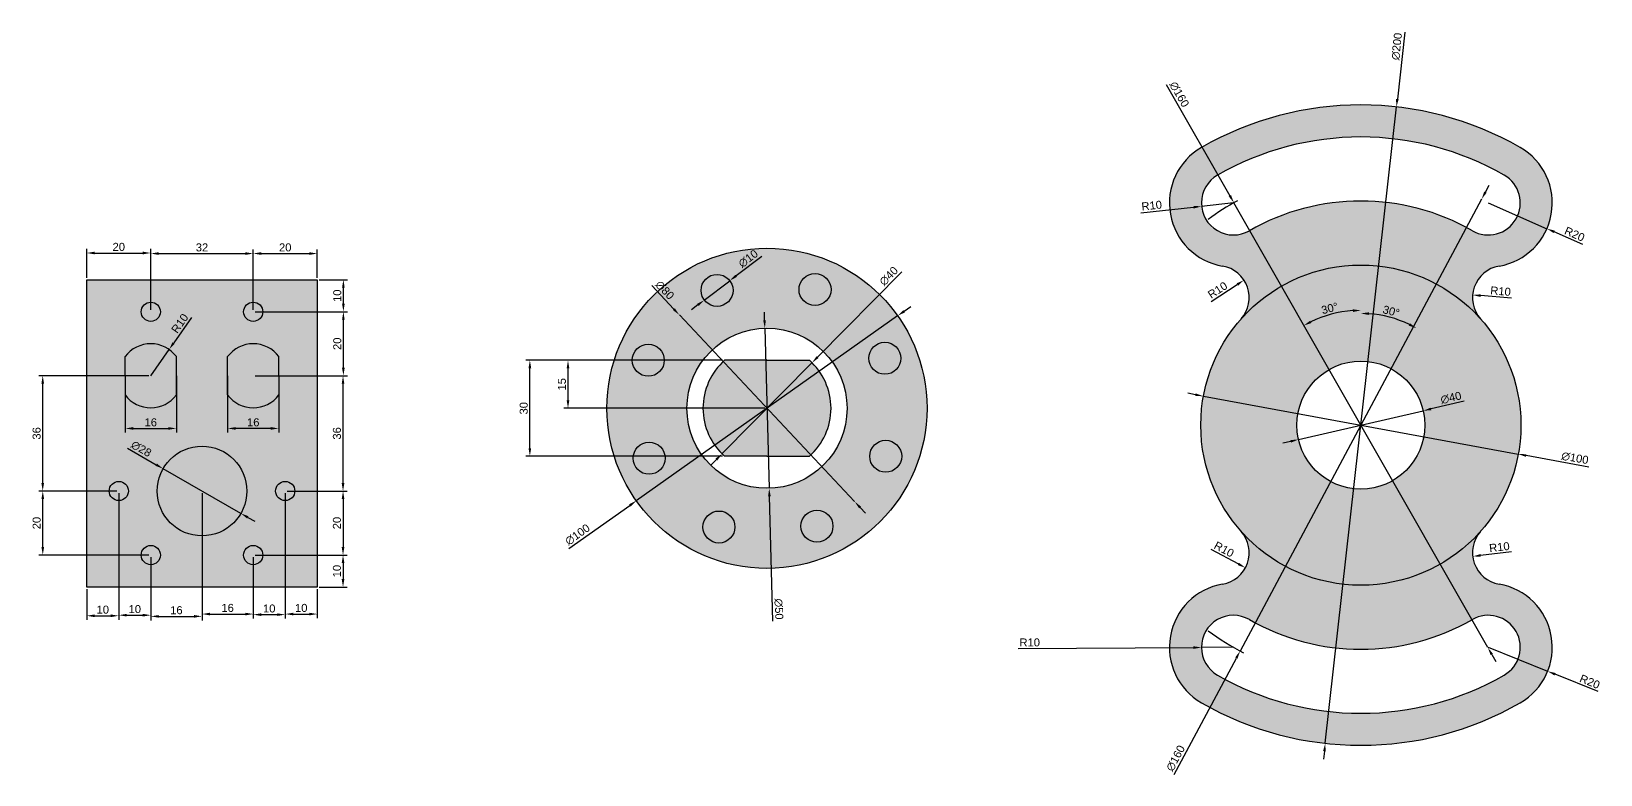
# Model space of a CAD drawing. Header units: millimetres. Extents: x 500 to 2478, y 452 to 707.
# Drawn here: x 500.4 to 990.6, y 451.8 to 684 of the extents above; entities that cross this region are included whole.
import ezdxf

# ---------------------------------------------------------------- set-up
doc = ezdxf.new("R2010")
doc.units = ezdxf.units.MM
doc.styles.get("Standard").update_dxf_attribs({"font": 'arial_0.ttf'})
doc.dimstyles.new('ISO-25', dxfattribs={"dimtxt": 2.5, "dimasz": 2.5, "dimexe": 1.25, "dimexo": 0.625, "dimtad": 1, "dimtxsty": 'Standard', "dimcen": 2.5, "dimadec": 0, "dimazin": 0, "dimtfac": 1, "dimtmove": 0, "dimatfit": 3, "dimfxl": 1, "dimarcsym": 0})

# ---------------------------------------------------------------- blocks, each defined once
blk = doc.blocks.new('*D27')
at = {"color": 0, "lineweight": -2, "transparency": 16777216}
for p, q in [((527.67, 539.77), (527.67, 500.18)), ((517.67, 509.77), (517.67, 500.18)), ((520.17, 501.43), (525.17, 501.43))]:
    blk.add_line(p, q, dxfattribs=at)
at = {"color": 0, "transparency": 16777216}
for points in [[(520.17, 501.85), (520.17, 501.01), (517.67, 501.43)], [(525.17, 501.85), (525.17, 501.01), (527.67, 501.43)]]:
    blk.add_solid(points, dxfattribs=at)
at = {"layer": 'Defpoints', "color": 0, "transparency": 16777216}
for p in [(527.67, 540.39), (517.67, 510.39), (527.67, 501.43)]:
    blk.add_point(p, dxfattribs=at)
at = {"color": 0, "transparency": 16777216, "insert": (522.67, 503.33), "char_height": 2.5, "attachment_point": 5}
blk.add_mtext('10', dxfattribs=at)
blk = doc.blocks.new('*D28')
at = {"color": 0, "lineweight": -2, "transparency": 16777216}
for p, q in [((537.67, 519.77), (537.67, 500.36)), ((527.67, 509.77), (527.67, 500.36)), ((530.17, 501.61), (535.17, 501.61))]:
    blk.add_line(p, q, dxfattribs=at)
at = {"color": 0, "transparency": 16777216}
for points in [[(530.17, 502.03), (530.17, 501.19), (527.67, 501.61)], [(535.17, 502.03), (535.17, 501.19), (537.67, 501.61)]]:
    blk.add_solid(points, dxfattribs=at)
at = {"layer": 'Defpoints', "color": 0, "transparency": 16777216}
for p in [(537.67, 520.39), (527.67, 510.39), (537.67, 501.61)]:
    blk.add_point(p, dxfattribs=at)
at = {"color": 0, "transparency": 16777216, "insert": (532.67, 503.51), "char_height": 2.5, "attachment_point": 5}
blk.add_mtext('10', dxfattribs=at)
blk = doc.blocks.new('*D29')
at = {"color": 0, "lineweight": -2, "transparency": 16777216}
for p, q in [((553.67, 539.77), (553.67, 500)), ((537.67, 519.77), (537.67, 500)), ((540.17, 501.25), (551.17, 501.25))]:
    blk.add_line(p, q, dxfattribs=at)
at = {"color": 0, "transparency": 16777216}
for points in [[(540.17, 501.67), (540.17, 500.83), (537.67, 501.25)], [(551.17, 501.67), (551.17, 500.83), (553.67, 501.25)]]:
    blk.add_solid(points, dxfattribs=at)
at = {"layer": 'Defpoints', "color": 0, "transparency": 16777216}
for p in [(553.67, 540.39), (537.67, 520.39), (553.67, 501.25)]:
    blk.add_point(p, dxfattribs=at)
at = {"color": 0, "transparency": 16777216, "insert": (545.67, 503.15), "char_height": 2.5, "attachment_point": 5}
blk.add_mtext('16', dxfattribs=at)
blk = doc.blocks.new('*D30')
at = {"color": 0, "lineweight": -2, "transparency": 16777216}
for p, q in [((553.67, 539.77), (553.67, 500.72)), ((569.67, 519.77), (569.67, 500.72)), ((556.17, 501.97), (567.17, 501.97))]:
    blk.add_line(p, q, dxfattribs=at)
at = {"color": 0, "transparency": 16777216}
for points in [[(556.17, 502.38), (556.17, 501.55), (553.67, 501.97)], [(567.17, 502.38), (567.17, 501.55), (569.67, 501.97)]]:
    blk.add_solid(points, dxfattribs=at)
at = {"layer": 'Defpoints', "color": 0, "transparency": 16777216}
for p in [(553.67, 540.39), (569.67, 520.39), (569.67, 501.97)]:
    blk.add_point(p, dxfattribs=at)
at = {"color": 0, "transparency": 16777216, "insert": (561.67, 503.87), "char_height": 2.5, "attachment_point": 5}
blk.add_mtext('16', dxfattribs=at)
blk = doc.blocks.new('*D31')
at = {"color": 0, "lineweight": -2, "transparency": 16777216}
for p, q in [((579.67, 539.77), (579.67, 500.54)), ((569.67, 519.77), (569.67, 500.54)), ((572.17, 501.79), (577.17, 501.79))]:
    blk.add_line(p, q, dxfattribs=at)
at = {"color": 0, "transparency": 16777216}
for points in [[(572.17, 502.2), (572.17, 501.37), (569.67, 501.79)], [(577.17, 502.2), (577.17, 501.37), (579.67, 501.79)]]:
    blk.add_solid(points, dxfattribs=at)
at = {"layer": 'Defpoints', "color": 0, "transparency": 16777216}
for p in [(579.67, 540.39), (569.67, 520.39), (579.67, 501.79)]:
    blk.add_point(p, dxfattribs=at)
at = {"color": 0, "transparency": 16777216, "insert": (574.67, 503.69), "char_height": 2.5, "attachment_point": 5}
blk.add_mtext('10', dxfattribs=at)
blk = doc.blocks.new('*D32')
at = {"color": 0, "lineweight": -2, "transparency": 16777216}
for p, q in [((579.67, 539.77), (579.67, 500.72)), ((589.67, 509.77), (589.67, 500.72)), ((582.17, 501.97), (587.17, 501.97))]:
    blk.add_line(p, q, dxfattribs=at)
at = {"color": 0, "transparency": 16777216}
for points in [[(582.17, 502.38), (582.17, 501.55), (579.67, 501.97)], [(587.17, 502.38), (587.17, 501.55), (589.67, 501.97)]]:
    blk.add_solid(points, dxfattribs=at)
at = {"layer": 'Defpoints', "color": 0, "transparency": 16777216}
for p in [(579.67, 540.39), (589.67, 510.39), (589.67, 501.97)]:
    blk.add_point(p, dxfattribs=at)
at = {"color": 0, "transparency": 16777216, "insert": (584.67, 503.87), "char_height": 2.5, "attachment_point": 5}
blk.add_mtext('10', dxfattribs=at)
blk = doc.blocks.new('*D22')
at = {"color": 0, "lineweight": -2, "transparency": 16777216}
for p, q in [((527.05, 540.39), (502.67, 540.39)), ((503.92, 522.89), (503.92, 537.89)), ((537.05, 520.39), (502.67, 520.39))]:
    blk.add_line(p, q, dxfattribs=at)
at = {"color": 0, "transparency": 16777216}
for points in [[(503.51, 537.89), (504.34, 537.89), (503.92, 540.39)], [(503.51, 522.89), (504.34, 522.89), (503.92, 520.39)]]:
    blk.add_solid(points, dxfattribs=at)
at = {"layer": 'Defpoints', "color": 0, "transparency": 16777216}
for p in [(503.92, 540.39), (527.67, 540.39), (537.67, 520.39)]:
    blk.add_point(p, dxfattribs=at)
at = {"color": 0, "transparency": 16777216, "insert": (502.02, 530.39), "char_height": 2.5, "attachment_point": 5, "rotation": 90}
blk.add_mtext('20', dxfattribs=at)
blk = doc.blocks.new('*D33')
at = {"color": 0, "lineweight": -2, "transparency": 16777216}
for p, q in [((537.05, 576.39), (502.66, 576.39)), ((503.91, 542.89), (503.91, 573.89)), ((527.05, 540.39), (502.66, 540.39))]:
    blk.add_line(p, q, dxfattribs=at)
at = {"color": 0, "transparency": 16777216}
for points in [[(503.49, 573.89), (504.33, 573.89), (503.91, 576.39)], [(503.49, 542.89), (504.33, 542.89), (503.91, 540.39)]]:
    blk.add_solid(points, dxfattribs=at)
at = {"layer": 'Defpoints', "color": 0, "transparency": 16777216}
for p in [(503.91, 576.39), (537.67, 576.39), (527.67, 540.39)]:
    blk.add_point(p, dxfattribs=at)
at = {"color": 0, "transparency": 16777216, "insert": (502.01, 558.39), "char_height": 2.5, "attachment_point": 5, "rotation": 90}
blk.add_mtext('36', dxfattribs=at)
blk = doc.blocks.new('*D34')
at = {"color": 0, "lineweight": -2, "transparency": 16777216}
for p, q in [((517.67, 607.02), (517.67, 615.99)), ((520.17, 614.74), (535.17, 614.74)), ((537.67, 597.02), (537.67, 615.99))]:
    blk.add_line(p, q, dxfattribs=at)
at = {"color": 0, "transparency": 16777216}
for points in [[(520.17, 615.16), (520.17, 614.32), (517.67, 614.74)], [(535.17, 615.16), (535.17, 614.32), (537.67, 614.74)]]:
    blk.add_solid(points, dxfattribs=at)
at = {"layer": 'Defpoints', "color": 0, "transparency": 16777216}
for p in [(537.67, 614.74), (517.67, 606.39), (537.67, 596.39)]:
    blk.add_point(p, dxfattribs=at)
at = {"color": 0, "transparency": 16777216, "insert": (527.67, 616.64), "char_height": 2.5, "attachment_point": 5}
blk.add_mtext('20', dxfattribs=at)
blk = doc.blocks.new('*D35')
at = {"color": 0, "lineweight": -2, "transparency": 16777216}
for p, q in [((537.67, 597.02), (537.67, 615.82)), ((540.17, 614.57), (567.17, 614.57)), ((569.67, 597.02), (569.67, 615.82))]:
    blk.add_line(p, q, dxfattribs=at)
at = {"color": 0, "transparency": 16777216}
for points in [[(540.17, 614.99), (540.17, 614.15), (537.67, 614.57)], [(567.17, 614.99), (567.17, 614.15), (569.67, 614.57)]]:
    blk.add_solid(points, dxfattribs=at)
at = {"layer": 'Defpoints', "color": 0, "transparency": 16777216}
for p in [(569.67, 614.57), (537.67, 596.39), (569.67, 596.39)]:
    blk.add_point(p, dxfattribs=at)
at = {"color": 0, "transparency": 16777216, "insert": (553.67, 616.47), "char_height": 2.5, "attachment_point": 5}
blk.add_mtext('32', dxfattribs=at)
blk = doc.blocks.new('*D36')
at = {"color": 0, "lineweight": -2, "transparency": 16777216}
for p, q in [((569.67, 597.02), (569.67, 615.82)), ((572.17, 614.57), (587.17, 614.57)), ((589.67, 607.02), (589.67, 615.82))]:
    blk.add_line(p, q, dxfattribs=at)
at = {"color": 0, "transparency": 16777216}
for points in [[(572.17, 614.99), (572.17, 614.15), (569.67, 614.57)], [(587.17, 614.99), (587.17, 614.15), (589.67, 614.57)]]:
    blk.add_solid(points, dxfattribs=at)
at = {"layer": 'Defpoints', "color": 0, "transparency": 16777216}
for p in [(589.67, 614.57), (589.67, 606.39), (569.67, 596.39)]:
    blk.add_point(p, dxfattribs=at)
at = {"color": 0, "transparency": 16777216, "insert": (579.67, 616.47), "char_height": 2.5, "attachment_point": 5}
blk.add_mtext('20', dxfattribs=at)
blk = doc.blocks.new('*D23')
at = {"color": 0, "lineweight": -2, "transparency": 16777216}
for p, q in [((590.3, 606.39), (599.09, 606.39)), ((597.84, 598.89), (597.84, 603.89)), ((570.3, 596.39), (599.09, 596.39))]:
    blk.add_line(p, q, dxfattribs=at)
at = {"color": 0, "transparency": 16777216}
for points in [[(597.42, 603.89), (598.25, 603.89), (597.84, 606.39)], [(597.42, 598.89), (598.25, 598.89), (597.84, 596.39)]]:
    blk.add_solid(points, dxfattribs=at)
at = {"layer": 'Defpoints', "color": 0, "transparency": 16777216}
for p in [(589.67, 606.39), (597.84, 606.39), (569.67, 596.39)]:
    blk.add_point(p, dxfattribs=at)
at = {"color": 0, "transparency": 16777216, "insert": (595.94, 601.39), "char_height": 2.5, "attachment_point": 5, "rotation": 90}
blk.add_mtext('10', dxfattribs=at)
blk = doc.blocks.new('*D37')
at = {"color": 0, "lineweight": -2, "transparency": 16777216}
for p, q in [((570.3, 596.39), (599.09, 596.39)), ((597.84, 578.89), (597.84, 593.89)), ((570.3, 576.39), (599.09, 576.39))]:
    blk.add_line(p, q, dxfattribs=at)
at = {"color": 0, "transparency": 16777216}
for points in [[(597.42, 593.89), (598.25, 593.89), (597.84, 596.39)], [(597.42, 578.89), (598.25, 578.89), (597.84, 576.39)]]:
    blk.add_solid(points, dxfattribs=at)
at = {"layer": 'Defpoints', "color": 0, "transparency": 16777216}
for p in [(569.67, 596.39), (597.84, 596.39), (569.67, 576.39)]:
    blk.add_point(p, dxfattribs=at)
at = {"color": 0, "transparency": 16777216, "insert": (595.94, 586.39), "char_height": 2.5, "attachment_point": 5, "rotation": 90}
blk.add_mtext('20', dxfattribs=at)
blk = doc.blocks.new('*D38')
at = {"color": 0, "lineweight": -2, "transparency": 16777216}
for p, q in [((561.67, 575.77), (561.67, 558.69)), ((577.67, 575.77), (577.67, 558.69)), ((575.17, 559.94), (564.17, 559.94))]:
    blk.add_line(p, q, dxfattribs=at)
at = {"color": 0, "transparency": 16777216}
for points in [[(564.17, 560.36), (564.17, 559.53), (561.67, 559.94)], [(575.17, 560.36), (575.17, 559.53), (577.67, 559.94)]]:
    blk.add_solid(points, dxfattribs=at)
at = {"layer": 'Defpoints', "color": 0, "transparency": 16777216}
for p in [(561.67, 576.39), (577.67, 576.39), (561.67, 559.94)]:
    blk.add_point(p, dxfattribs=at)
at = {"color": 0, "transparency": 16777216, "insert": (569.67, 561.84), "char_height": 2.5, "attachment_point": 5}
blk.add_mtext('16', dxfattribs=at)
blk = doc.blocks.new('*D39')
at = {"color": 0, "lineweight": -2, "transparency": 16777216}
for p, q in [((530.43, 553.74), (539.37, 548.61)), ((565.81, 533.42), (541.53, 547.37)), ((567.98, 532.17), (570.15, 530.93))]:
    blk.add_line(p, q, dxfattribs=at)
at = {"color": 0, "transparency": 16777216}
for points in [[(539.57, 548.97), (539.16, 548.25), (541.53, 547.37)], [(568.19, 532.53), (567.77, 531.81), (565.81, 533.42)]]:
    blk.add_solid(points, dxfattribs=at)
at = {"layer": 'Defpoints', "color": 0, "transparency": 16777216}
for p in [(541.53, 547.37), (565.81, 533.42)]:
    blk.add_point(p, dxfattribs=at)
at = {"color": 0, "transparency": 16777216, "insert": (534.69, 553.57), "char_height": 2.5, "attachment_point": 5, "rotation": 330.1203}
blk.add_mtext('∅28', dxfattribs=at)
blk = doc.blocks.new('*D40')
at = {"color": 0, "lineweight": -2, "transparency": 16777216}
for p, q in [((529.67, 575.77), (529.67, 558.69)), ((545.67, 575.77), (545.67, 558.69)), ((532.17, 559.94), (543.17, 559.94))]:
    blk.add_line(p, q, dxfattribs=at)
at = {"color": 0, "transparency": 16777216}
for points in [[(532.17, 560.36), (532.17, 559.53), (529.67, 559.94)], [(543.17, 560.36), (543.17, 559.53), (545.67, 559.94)]]:
    blk.add_solid(points, dxfattribs=at)
at = {"layer": 'Defpoints', "color": 0, "transparency": 16777216}
for p in [(529.67, 576.39), (545.67, 576.39), (545.67, 559.94)]:
    blk.add_point(p, dxfattribs=at)
at = {"color": 0, "transparency": 16777216, "insert": (537.67, 561.84), "char_height": 2.5, "attachment_point": 5}
blk.add_mtext('16', dxfattribs=at)
blk = doc.blocks.new('*D41')
at = {"color": 0, "lineweight": -2, "transparency": 16777216}
for p, q in [((550.37, 594.62), (544.82, 586.65)), ((537.67, 576.39), (543.39, 584.6))]:
    blk.add_line(p, q, dxfattribs=at)
at = {"color": 0, "transparency": 16777216}
blk.add_solid([(544.48, 586.89), (545.16, 586.41), (543.39, 584.6)], dxfattribs=at)
at = {"layer": 'Defpoints', "color": 0, "transparency": 16777216}
for p in [(543.39, 584.6), (537.67, 576.39)]:
    blk.add_point(p, dxfattribs=at)
at = {"color": 0, "transparency": 16777216, "insert": (546.75, 592.75), "char_height": 2.5, "attachment_point": 5, "rotation": 55.1307}
blk.add_mtext('R10', dxfattribs=at)
blk = doc.blocks.new('*D24')
at = {"color": 0, "lineweight": -2, "transparency": 16777216}
for p, q in [((570.3, 576.39), (598.98, 576.39)), ((597.73, 542.89), (597.73, 573.89)), ((580.3, 540.39), (598.98, 540.39))]:
    blk.add_line(p, q, dxfattribs=at)
at = {"color": 0, "transparency": 16777216}
for points in [[(597.31, 573.89), (598.15, 573.89), (597.73, 576.39)], [(597.31, 542.89), (598.15, 542.89), (597.73, 540.39)]]:
    blk.add_solid(points, dxfattribs=at)
at = {"layer": 'Defpoints', "color": 0, "transparency": 16777216}
for p in [(569.67, 576.39), (597.73, 576.39), (579.67, 540.39)]:
    blk.add_point(p, dxfattribs=at)
at = {"color": 0, "transparency": 16777216, "insert": (595.83, 558.39), "char_height": 2.5, "attachment_point": 5, "rotation": 90}
blk.add_mtext('36', dxfattribs=at)
blk = doc.blocks.new('*D25')
at = {"color": 0, "lineweight": -2, "transparency": 16777216}
for p, q in [((580.3, 540.39), (598.98, 540.39)), ((597.73, 537.89), (597.73, 522.89)), ((570.3, 520.39), (598.98, 520.39))]:
    blk.add_line(p, q, dxfattribs=at)
at = {"color": 0, "transparency": 16777216}
for points in [[(597.31, 537.89), (598.15, 537.89), (597.73, 540.39)], [(597.31, 522.89), (598.15, 522.89), (597.73, 520.39)]]:
    blk.add_solid(points, dxfattribs=at)
at = {"layer": 'Defpoints', "color": 0, "transparency": 16777216}
for p in [(579.67, 540.39), (569.67, 520.39), (597.73, 520.39)]:
    blk.add_point(p, dxfattribs=at)
at = {"color": 0, "transparency": 16777216, "insert": (595.83, 530.39), "char_height": 2.5, "attachment_point": 5, "rotation": 90}
blk.add_mtext('20', dxfattribs=at)
blk = doc.blocks.new('*D26')
at = {"color": 0, "lineweight": -2, "transparency": 16777216}
for p, q in [((570.3, 520.39), (598.98, 520.39)), ((597.73, 517.89), (597.73, 512.89)), ((590.3, 510.39), (598.98, 510.39))]:
    blk.add_line(p, q, dxfattribs=at)
at = {"color": 0, "transparency": 16777216}
for points in [[(597.31, 517.89), (598.15, 517.89), (597.73, 520.39)], [(597.31, 512.89), (598.15, 512.89), (597.73, 510.39)]]:
    blk.add_solid(points, dxfattribs=at)
at = {"layer": 'Defpoints', "color": 0, "transparency": 16777216}
for p in [(569.67, 520.39), (589.67, 510.39), (597.73, 510.39)]:
    blk.add_point(p, dxfattribs=at)
at = {"color": 0, "transparency": 16777216, "insert": (595.83, 515.39), "char_height": 2.5, "attachment_point": 5, "rotation": 90}
blk.add_mtext('10', dxfattribs=at)
blk = doc.blocks.new('*U54')
blk.add_circle((0, 0), 5)
blk = doc.blocks.new('*U55')
at = {"color": 0, "linetype": 'ByBlock', "lineweight": -2, "transparency": 16777216}
for p, rotation in [((484.39, 536.83), 315), ((515, 537.08), 270), ((536.83, 515.61), 225), ((463.17, 484.39), 45), ((537.08, 485), 180), ((485, 462.92), 90), ((515.61, 463.17), 135)]:
    blk.add_blockref('*U54', p, dxfattribs=dict(at, rotation=rotation))
blk.add_blockref('*U54', (462.92, 515), dxfattribs=at)
blk = doc.blocks.new('*D57')
at = {"color": 0, "lineweight": -2, "transparency": 16777216}
for p, q in [((694.21, 604.54), (701.09, 597.22)), ((757.56, 537.08), (702.8, 595.39)), ((759.27, 535.26), (760.99, 533.43))]:
    blk.add_line(p, q, dxfattribs=at)
at = {"color": 0, "transparency": 16777216}
for points in [[(701.39, 597.5), (700.78, 596.93), (702.8, 595.39)], [(759.58, 535.54), (758.97, 534.97), (757.56, 537.08)]]:
    blk.add_solid(points, dxfattribs=at)
at = {"layer": 'Defpoints', "color": 0, "transparency": 16777216}
for p in [(702.8, 595.39), (757.56, 537.08)]:
    blk.add_point(p, dxfattribs=at)
at = {"color": 0, "transparency": 16777216, "insert": (698.23, 603.14), "char_height": 2.5, "attachment_point": 5, "rotation": 313.2017}
blk.add_mtext('∅80', dxfattribs=at)
blk = doc.blocks.new('*D58')
at = {"color": 0, "lineweight": -2, "transparency": 16777216}
for p, q in [((728.52, 613.69), (720.53, 607.61)), ((710.59, 600.03), (718.54, 606.09)), ((708.6, 598.52), (706.61, 597.01))]:
    blk.add_line(p, q, dxfattribs=at)
at = {"color": 0, "transparency": 16777216}
for points in [[(720.28, 607.94), (720.79, 607.27), (718.54, 606.09)], [(708.35, 598.85), (708.85, 598.19), (710.59, 600.03)]]:
    blk.add_solid(points, dxfattribs=at)
at = {"layer": 'Defpoints', "color": 0, "transparency": 16777216}
for p in [(718.54, 606.09), (710.59, 600.03)]:
    blk.add_point(p, dxfattribs=at)
at = {"color": 0, "transparency": 16777216, "insert": (724.33, 612.97), "char_height": 2.5, "attachment_point": 5, "rotation": 37.2793}
blk.add_mtext('∅10', dxfattribs=at)
blk = doc.blocks.new('*D59')
at = {"color": 0, "lineweight": -2, "transparency": 16777216}
for p, q in [((716.33, 581.24), (654.85, 581.24)), ((656.1, 553.74), (656.1, 578.74)), ((716.33, 551.24), (654.85, 551.24))]:
    blk.add_line(p, q, dxfattribs=at)
at = {"color": 0, "transparency": 16777216}
for points in [[(655.68, 578.74), (656.51, 578.74), (656.1, 581.24)], [(655.68, 553.74), (656.51, 553.74), (656.1, 551.24)]]:
    blk.add_solid(points, dxfattribs=at)
at = {"layer": 'Defpoints', "color": 0, "transparency": 16777216}
for p in [(656.1, 581.24), (716.95, 581.24), (716.95, 551.24)]:
    blk.add_point(p, dxfattribs=at)
at = {"color": 0, "transparency": 16777216, "insert": (654.19, 566.24), "char_height": 2.5, "attachment_point": 5, "rotation": 90}
blk.add_mtext('30', dxfattribs=at)
blk = doc.blocks.new('*D56')
at = {"color": 0, "lineweight": -2, "transparency": 16777216}
for p, q in [((715.47, 581.24), (666.76, 581.24)), ((668.01, 578.74), (668.01, 568.74)), ((729.55, 566.24), (666.76, 566.24))]:
    blk.add_line(p, q, dxfattribs=at)
at = {"color": 0, "transparency": 16777216}
for points in [[(667.6, 578.74), (668.43, 578.74), (668.01, 581.24)], [(667.6, 568.74), (668.43, 568.74), (668.01, 566.24)]]:
    blk.add_solid(points, dxfattribs=at)
at = {"layer": 'Defpoints', "color": 0, "transparency": 16777216}
for p in [(716.09, 581.24), (668.01, 566.24), (730.18, 566.24)]:
    blk.add_point(p, dxfattribs=at)
at = {"color": 0, "transparency": 16777216, "insert": (666.11, 573.74), "char_height": 2.5, "attachment_point": 5, "rotation": 90}
blk.add_mtext('15', dxfattribs=at)
blk = doc.blocks.new('*D60')
at = {"color": 0, "lineweight": -2, "transparency": 16777216}
for p, q in [((772.27, 608.82), (746, 582.24)), ((716.12, 552.01), (744.24, 580.46)), ((714.36, 550.24), (712.6, 548.46))]:
    blk.add_line(p, q, dxfattribs=at)
at = {"color": 0, "transparency": 16777216}
for points in [[(745.7, 582.53), (746.29, 581.94), (744.24, 580.46)], [(714.07, 550.53), (714.66, 549.94), (716.12, 552.01)]]:
    blk.add_solid(points, dxfattribs=at)
at = {"layer": 'Defpoints', "color": 0, "transparency": 16777216}
for p in [(744.24, 580.46), (716.12, 552.01)]:
    blk.add_point(p, dxfattribs=at)
at = {"color": 0, "transparency": 16777216, "insert": (768.22, 607.52), "char_height": 2.5, "attachment_point": 5, "rotation": 45.3294}
blk.add_mtext('∅40', dxfattribs=at)
blk = doc.blocks.new('*D61')
at = {"color": 0, "lineweight": -2, "transparency": 16777216}
for p, q in [((729.42, 593.73), (729.36, 596.23)), ((729.49, 591.23), (730.87, 541.25)), ((732.01, 499.71), (730.93, 538.75))]:
    blk.add_line(p, q, dxfattribs=at)
at = {"color": 0, "transparency": 16777216}
for points in [[(729.84, 593.74), (729.01, 593.71), (729.49, 591.23)], [(731.35, 538.76), (730.52, 538.74), (730.87, 541.25)]]:
    blk.add_solid(points, dxfattribs=at)
at = {"layer": 'Defpoints', "color": 0, "transparency": 16777216}
for p in [(729.49, 591.23), (730.87, 541.25)]:
    blk.add_point(p, dxfattribs=at)
at = {"color": 0, "transparency": 16777216, "insert": (733.87, 503.53), "char_height": 2.5, "attachment_point": 5, "rotation": 271.5733}
blk.add_mtext('∅50', dxfattribs=at)
blk = doc.blocks.new('*D62')
at = {"color": 0, "lineweight": -2, "transparency": 16777216}
for p, q in [((771, 595.11), (689.36, 537.36)), ((773.04, 596.55), (775.08, 598)), ((668.25, 522.43), (687.32, 535.92))]:
    blk.add_line(p, q, dxfattribs=at)
at = {"color": 0, "transparency": 16777216}
for points in [[(772.8, 596.89), (773.28, 596.21), (771, 595.11)], [(687.08, 536.26), (687.56, 535.58), (689.36, 537.36)]]:
    blk.add_solid(points, dxfattribs=at)
at = {"layer": 'Defpoints', "color": 0, "transparency": 16777216}
for p in [(771, 595.11), (689.36, 537.36)]:
    blk.add_point(p, dxfattribs=at)
at = {"color": 0, "transparency": 16777216, "insert": (670.99, 526.78), "char_height": 2.5, "attachment_point": 5, "rotation": 35.2734}
blk.add_mtext('∅100', dxfattribs=at)
blk = doc.blocks.new('*D79')
at = {"color": 0, "lineweight": -2, "transparency": 16777216}
for p, q in [((854.92, 667.42), (874.8, 632.61)), ((955.38, 491.5), (876.04, 630.44)), ((956.62, 489.33), (957.86, 487.16))]:
    blk.add_line(p, q, dxfattribs=at)
blk.add_arc((915.71, 560.97), 80, 118.8362, 126.5619, dxfattribs=at)
at = {"color": 0, "transparency": 16777216}
for points in [[(875.16, 632.82), (874.43, 632.41), (876.04, 630.44)], [(956.99, 489.54), (956.26, 489.13), (955.38, 491.5)]]:
    blk.add_solid(points, dxfattribs=at)
at = {"layer": 'Defpoints', "color": 0, "transparency": 16777216}
for p in [(876.04, 630.44), (955.38, 491.5)]:
    blk.add_point(p, dxfattribs=at)
at = {"color": 0, "transparency": 16777216, "insert": (858.98, 664.28), "char_height": 2.5, "attachment_point": 5, "rotation": 299.7315}
blk.add_mtext('∅160', dxfattribs=at)
blk = doc.blocks.new('*D80')
at = {"color": 0, "lineweight": -2, "transparency": 16777216}
for p, q in [((954.61, 633.73), (955.79, 635.93)), ((953.43, 631.52), (877.99, 490.42)), ((857.35, 451.82), (876.81, 488.22))]:
    blk.add_line(p, q, dxfattribs=at)
blk.add_arc((915.71, 560.97), 80, 233.4381, 242.7639, dxfattribs=at)
at = {"color": 0, "transparency": 16777216}
for points in [[(954.24, 633.92), (954.98, 633.53), (953.43, 631.52)], [(876.44, 488.42), (877.18, 488.02), (877.99, 490.42)]]:
    blk.add_solid(points, dxfattribs=at)
at = {"layer": 'Defpoints', "color": 0, "transparency": 16777216}
for p in [(953.43, 631.52), (877.99, 490.42)]:
    blk.add_point(p, dxfattribs=at)
at = {"color": 0, "transparency": 16777216, "insert": (857.85, 456.93), "char_height": 2.5, "attachment_point": 5, "rotation": 61.8686}
blk.add_mtext('∅160', dxfattribs=at)
blk = doc.blocks.new('*D81')
at = {"color": 0, "lineweight": -2, "transparency": 16777216}
for p, q in [((808.66, 491.17), (863.4, 491.5)), ((875.9, 491.58), (865.9, 491.52))]:
    blk.add_line(p, q, dxfattribs=at)
at = {"color": 0, "transparency": 16777216}
blk.add_solid([(863.4, 491.92), (863.4, 491.09), (865.9, 491.52)], dxfattribs=at)
at = {"layer": 'Defpoints', "color": 0, "transparency": 16777216}
for p in [(865.9, 491.52), (875.9, 491.58)]:
    blk.add_point(p, dxfattribs=at)
at = {"color": 0, "transparency": 16777216, "insert": (812.26, 493.09), "char_height": 2.5, "attachment_point": 5, "rotation": 0.3552}
blk.add_mtext('R10', dxfattribs=at)
blk = doc.blocks.new('*D82')
at = {"color": 0, "lineweight": -2, "transparency": 16777216}
for p, q in [((955.52, 491.58), (974.07, 484.1)), ((989.88, 477.73), (976.39, 483.17))]:
    blk.add_line(p, q, dxfattribs=at)
at = {"color": 0, "transparency": 16777216}
blk.add_solid([(976.54, 483.55), (976.23, 482.78), (974.07, 484.1)], dxfattribs=at)
at = {"layer": 'Defpoints', "color": 0, "transparency": 16777216}
for p in [(955.52, 491.58), (974.07, 484.1)]:
    blk.add_point(p, dxfattribs=at)
at = {"color": 0, "transparency": 16777216, "insert": (987.24, 480.84), "char_height": 2.5, "attachment_point": 5, "rotation": 338.0352}
blk.add_mtext('R20', dxfattribs=at)
blk = doc.blocks.new('*D83')
at = {"color": 0, "lineweight": -2, "transparency": 16777216}
blk.add_line((868.88, 522.2), (877.44, 517.61), dxfattribs=at)
at = {"color": 0, "transparency": 16777216}
blk.add_solid([(877.64, 517.98), (877.25, 517.25), (879.65, 516.43)], dxfattribs=at)
at = {"layer": 'Defpoints', "color": 0, "transparency": 16777216}
for p in [(870.83, 521.15), (879.65, 516.43)]:
    blk.add_point(p, dxfattribs=at)
at = {"color": 0, "transparency": 16777216, "insert": (872.96, 522.17), "char_height": 2.5, "attachment_point": 5, "rotation": 331.8552}
blk.add_mtext('R10', dxfattribs=at)
blk = doc.blocks.new('*D84')
at = {"color": 0, "lineweight": -2, "transparency": 16777216}
blk.add_line((962.79, 521.41), (953.14, 520.28), dxfattribs=at)
at = {"color": 0, "transparency": 16777216}
blk.add_solid([(953.09, 520.69), (953.19, 519.87), (950.66, 519.99)], dxfattribs=at)
at = {"layer": 'Defpoints', "color": 0, "transparency": 16777216}
for p in [(950.66, 519.99), (960.59, 521.15)]:
    blk.add_point(p, dxfattribs=at)
at = {"color": 0, "transparency": 16777216, "insert": (958.99, 522.88), "char_height": 2.5, "attachment_point": 5, "rotation": 6.6573}
blk.add_mtext('R10', dxfattribs=at)
blk = doc.blocks.new('*D85')
at = {"color": 0, "lineweight": -2, "transparency": 16777216}
blk.add_line((962.8, 600.61), (953.12, 601.42), dxfattribs=at)
at = {"color": 0, "transparency": 16777216}
blk.add_solid([(953.15, 601.83), (953.08, 601), (950.62, 601.63)], dxfattribs=at)
at = {"layer": 'Defpoints', "color": 0, "transparency": 16777216}
for p in [(950.62, 601.63), (960.59, 600.8)]:
    blk.add_point(p, dxfattribs=at)
at = {"color": 0, "transparency": 16777216, "insert": (959.36, 602.81), "char_height": 2.5, "attachment_point": 5, "rotation": 355.2386}
blk.add_mtext('R10', dxfattribs=at)
blk = doc.blocks.new('*D86')
at = {"color": 0, "lineweight": -2, "transparency": 16777216}
blk.add_line((868.98, 599.58), (877.11, 604.9), dxfattribs=at)
at = {"color": 0, "transparency": 16777216}
blk.add_solid([(876.88, 605.25), (877.34, 604.55), (879.2, 606.27)], dxfattribs=at)
at = {"layer": 'Defpoints', "color": 0, "transparency": 16777216}
for p in [(879.2, 606.27), (870.83, 600.8)]:
    blk.add_point(p, dxfattribs=at)
at = {"color": 0, "transparency": 16777216, "insert": (870.96, 603.15), "char_height": 2.5, "attachment_point": 5, "rotation": 33.1697}
blk.add_mtext('R10', dxfattribs=at)
blk = doc.blocks.new('*D87')
at = {"color": 0, "lineweight": -2, "transparency": 16777216}
for p, q in [((846.99, 627.28), (863.47, 629.04)), ((875.9, 630.36), (865.96, 629.3))]:
    blk.add_line(p, q, dxfattribs=at)
at = {"color": 0, "transparency": 16777216}
blk.add_solid([(863.43, 629.45), (863.51, 628.63), (865.96, 629.3)], dxfattribs=at)
at = {"layer": 'Defpoints', "color": 0, "transparency": 16777216}
for p in [(865.96, 629.3), (875.9, 630.36)]:
    blk.add_point(p, dxfattribs=at)
at = {"color": 0, "transparency": 16777216, "insert": (850.37, 629.55), "char_height": 2.5, "attachment_point": 5, "rotation": 6.0867}
blk.add_mtext('R10', dxfattribs=at)
blk = doc.blocks.new('*D88')
at = {"color": 0, "lineweight": -2, "transparency": 16777216}
for p, q in [((955.52, 630.36), (973.84, 622.34)), ((985.03, 617.44), (976.13, 621.34))]:
    blk.add_line(p, q, dxfattribs=at)
at = {"color": 0, "transparency": 16777216}
blk.add_solid([(976.3, 621.72), (975.96, 620.96), (973.84, 622.34)], dxfattribs=at)
at = {"layer": 'Defpoints', "color": 0, "transparency": 16777216}
for p in [(955.52, 630.36), (973.84, 622.34)]:
    blk.add_point(p, dxfattribs=at)
at = {"color": 0, "transparency": 16777216, "insert": (982.49, 620.63), "char_height": 2.5, "attachment_point": 5, "rotation": 336.3491}
blk.add_mtext('R20', dxfattribs=at)
blk = doc.blocks.new('*D89')
at = {"color": 0, "lineweight": -2, "transparency": 16777216}
for p, q in [((929.45, 683.75), (927.11, 662.84)), ((904.59, 461.59), (926.83, 660.35)), ((904.31, 459.11), (904.04, 456.62))]:
    blk.add_line(p, q, dxfattribs=at)
at = {"color": 0, "transparency": 16777216}
for points in [[(926.69, 662.88), (927.52, 662.79), (926.83, 660.35)], [(903.9, 459.16), (904.73, 459.06), (904.59, 461.59)]]:
    blk.add_solid(points, dxfattribs=at)
at = {"layer": 'Defpoints', "color": 0, "transparency": 16777216}
for p in [(926.83, 660.35), (904.59, 461.59)]:
    blk.add_point(p, dxfattribs=at)
at = {"color": 0, "transparency": 16777216, "insert": (926.96, 679.26), "char_height": 2.5, "attachment_point": 5, "rotation": 83.6166}
blk.add_mtext('∅200', dxfattribs=at)
blk = doc.blocks.new('*D90')
at = {"color": 0, "lineweight": -2, "transparency": 16777216}
for p, q in [((896.22, 556.48), (935.2, 565.47)), ((947.97, 568.42), (937.63, 566.03)), ((893.79, 555.91), (891.35, 555.35))]:
    blk.add_line(p, q, dxfattribs=at)
at = {"color": 0, "transparency": 16777216}
for points in [[(937.54, 566.44), (937.73, 565.63), (935.2, 565.47)], [(893.69, 556.32), (893.88, 555.51), (896.22, 556.48)]]:
    blk.add_solid(points, dxfattribs=at)
at = {"layer": 'Defpoints', "color": 0, "transparency": 16777216}
for p in [(935.2, 565.47), (896.22, 556.48)]:
    blk.add_point(p, dxfattribs=at)
at = {"color": 0, "transparency": 16777216, "insert": (943.86, 569.49), "char_height": 2.5, "attachment_point": 5, "rotation": 12.9935}
blk.add_mtext('∅40', dxfattribs=at)
blk = doc.blocks.new('*D91')
at = {"color": 0, "lineweight": -2, "transparency": 16777216}
for p, q in [((864.07, 570.46), (861.62, 570.92)), ((866.53, 570.01), (964.89, 551.94)), ((986.9, 547.89), (967.35, 551.48))]:
    blk.add_line(p, q, dxfattribs=at)
at = {"color": 0, "transparency": 16777216}
for points in [[(864.15, 570.87), (864, 570.05), (866.53, 570.01)], [(967.42, 551.89), (967.27, 551.07), (964.89, 551.94)]]:
    blk.add_solid(points, dxfattribs=at)
at = {"layer": 'Defpoints', "color": 0, "transparency": 16777216}
for p in [(866.53, 570.01), (964.89, 551.94)]:
    blk.add_point(p, dxfattribs=at)
at = {"color": 0, "transparency": 16777216, "insert": (982.59, 550.69), "char_height": 2.5, "attachment_point": 5, "rotation": 349.5859}
blk.add_mtext('∅100', dxfattribs=at)
blk = doc.blocks.new('*D92')
at = {"color": 0, "lineweight": -2, "transparency": 16777216}
blk.add_arc((915.71, 560.97), 35.85, 93.9968, 115.8461, dxfattribs=at)
at = {"color": 0, "transparency": 16777216}
for points in [[(900.28, 592.87), (899.89, 593.6), (897.87, 592.07)], [(913.2, 597.15), (913.23, 596.32), (915.71, 596.82)]]:
    blk.add_solid(points, dxfattribs=at)
at = {"layer": 'Defpoints', "color": 0, "transparency": 16777216}
for p in [(915.71, 640.08), (875.9, 630.36), (909.52, 596.28), (915.71, 560.97), (915.71, 560.97)]:
    blk.add_point(p, dxfattribs=at)
at = {"color": 0, "transparency": 16777216, "insert": (905.99, 597.45), "char_height": 2.5, "attachment_point": 5, "rotation": 14.9214}
blk.add_mtext('30°', dxfattribs=at)
blk = doc.blocks.new('*D93')
at = {"color": 0, "lineweight": -2, "transparency": 16777216}
blk.add_arc((915.71, 560.97), 34.91, 64.2615, 85.8956, dxfattribs=at)
at = {"color": 0, "transparency": 16777216}
for points in [[(918.19, 595.37), (918.22, 596.21), (915.71, 595.88)], [(931.06, 592.79), (930.67, 592.05), (933.08, 591.25)]]:
    blk.add_solid(points, dxfattribs=at)
at = {"layer": 'Defpoints', "color": 0, "transparency": 16777216}
for p in [(915.71, 640.08), (955.52, 630.36), (927.59, 593.8), (915.71, 560.97), (915.71, 560.97)]:
    blk.add_point(p, dxfattribs=at)
at = {"color": 0, "transparency": 16777216, "insert": (925.19, 596.54), "char_height": 2.5, "attachment_point": 5, "rotation": 345.0786}
blk.add_mtext('30°', dxfattribs=at)

msp = doc.modelspace()

# ---------------------------------------------------------------- hatches: boundary and pattern name
h = msp.add_hatch(color=256)
h.dxf.hatch_style = 1
h.set_gradient(color1=(88, 186, 72), color2=(200, 201, 45), tint=1, name='CYLINDER')
h.paths.add_polyline_path([(958.899, 511.294, -0.5881957), (953.109, 527.788, -0.4495879), (878.311, 527.788, -0.5881957), (872.521, 511.294, 0.7029994), (865.948, 474.234, 0.26648), (965.472, 474.234, 0.7029994)])
h.paths.add_polyline_path([(960.496, 482.908, -0.26648), (870.924, 482.908, -1), (880.876, 500.256, 0.26648), (950.544, 500.256, -1)], flags=16)
h.paths.add_polyline_path([(965.472, 647.713, 0.26648), (865.948, 647.713, 0.7029994), (872.521, 610.652, -0.5881957), (878.311, 594.159, -0.4495879), (953.109, 594.159, -0.5881957), (958.899, 610.652, 0.7029994)])
h.paths.add_polyline_path([(950.544, 621.691, 0.26648), (880.876, 621.691, -1), (870.924, 639.039, -0.26648), (960.496, 639.039, -1)], flags=16)
h = msp.add_hatch(color=256)
h.dxf.hatch_style = 1
h.set_gradient(color1=(175, 217, 170), color2=(244, 238, 81), tint=1)
h.paths.add_polyline_path([(780.18, 566.236, 1), (680.18, 566.236, 1)])
h.paths.add_polyline_path([(705.18, 566.236, -1), (755.18, 566.236, -1)], flags=16)
h.paths.add_polyline_path([(772.261, 551.236, -1), (762.261, 551.236, -1)], flags=16)
h.paths.add_polyline_path([(743.409, 551.236), (730.18, 551.236), (716.951, 551.236, -0.4514162), (716.951, 581.236), (730.18, 581.236), (743.409, 581.236, -0.4514162)], flags=0)
h.paths.add_polyline_path([(762.007, 581.85, -1), (772.007, 581.85, -1)], flags=16)
h.paths.add_polyline_path([(750.793, 529.41, -1), (740.793, 529.41, -1)], flags=16)
h.paths.add_polyline_path([(740.18, 603.317, -1), (750.18, 603.317, -1)], flags=16)
h.paths.add_polyline_path([(720.18, 529.155, -1), (710.18, 529.155, -1)], flags=16)
h.paths.add_polyline_path([(709.566, 603.063, -1), (719.566, 603.063, -1)], flags=16)
h.paths.add_polyline_path([(698.353, 550.623, -1), (688.353, 550.623, -1)], flags=16)
h.paths.add_polyline_path([(688.099, 581.236, -1), (698.099, 581.236, -1)], flags=16)
h.paths.add_polyline_path([(722.798, 608.526), (729.045, 613.281), (725.925, 617.38), (719.677, 612.625)], flags=9)
h.paths.add_polyline_path([(693.648, 604.203), (699.022, 598.479), (702.778, 602.006), (697.403, 607.729)], flags=25)
h = msp.add_hatch(color=256)
h.dxf.hatch_style = 1
h.set_gradient(color1=(248, 153, 30), tint=1, name='SPHERICAL')
h.paths.add_polyline_path([(719.566, 603.063, 1), (709.566, 603.063, 1)])
h = msp.add_hatch(color=256)
h.dxf.hatch_style = 1
h.set_gradient(color1=(248, 153, 30), tint=1, name='SPHERICAL')
h.paths.add_polyline_path([(750.18, 603.317, 1), (740.18, 603.317, 1)])
h = msp.add_hatch(color=256)
h.dxf.hatch_style = 1
h.set_gradient(color1=(169, 83, 160), color2=(200, 201, 45), tint=1, name='CYLINDER')
h.paths.add_polyline_path([(865.71, 560.973, 1), (965.71, 560.973, 1)])
h.paths.add_polyline_path([(935.71, 560.973, -1), (895.71, 560.973, -1)], flags=16)
h.paths.add_polyline_path([(903.545, 594.108), (909.856, 595.79), (908.529, 600.768), (902.218, 599.086)], flags=24)
h.paths.add_polyline_path([(921.405, 594.86), (927.716, 593.179), (929.042, 598.157), (922.731, 599.838)], flags=24)
h.paths.add_polyline_path([(940.63, 566.067), (948.28, 567.833), (947.122, 572.852), (939.472, 571.087)], flags=24)
h = msp.add_hatch(color=256)
h.dxf.hatch_style = 1
h.set_gradient(color1=(255, 255, 255), color2=(122, 175, 223), tint=1, name='CYLINDER')
h.paths.add_polyline_path([(589.673, 606.392), (517.673, 606.392), (517.673, 510.392), (589.673, 510.392)])
h.paths.add_polyline_path([(582.673, 540.392, -1), (576.673, 540.392, -1)], flags=16)
h.paths.add_polyline_path([(567.673, 540.392, -1), (539.673, 540.392, -1)], flags=16)
h.paths.add_polyline_path([(561.673, 570.392), (561.673, 576.392), (561.673, 582.392, -0.5), (577.673, 582.392), (577.673, 576.392), (577.673, 570.392, -0.5)], flags=16)
h.paths.add_polyline_path([(572.673, 520.392, -1), (566.673, 520.392, -1)], flags=16)
h.paths.add_polyline_path([(545.673, 570.392, -0.5), (529.673, 570.392), (529.673, 576.392), (529.673, 582.392, -0.5), (545.673, 582.392)], flags=16)
h.paths.add_polyline_path([(566.673, 596.392, -1), (572.673, 596.392, -1)], flags=16)
h.paths.add_polyline_path([(540.673, 520.392, -1), (534.673, 520.392, -1)], flags=16)
h.paths.add_polyline_path([(530.673, 540.392, -1), (524.673, 540.392, -1)], flags=16)
h.paths.add_polyline_path([(534.673, 596.392, -1), (540.673, 596.392, -1)], flags=16)
h.paths.add_polyline_path([(546.664, 588.075), (551.041, 594.357), (546.814, 597.303), (542.437, 591.02)], flags=24)
h.paths.add_polyline_path([(534.996, 559.245), (540.13, 559.245), (540.13, 564.397), (534.996, 564.397)], flags=24)
h.paths.add_polyline_path([(529.993, 553.26), (536.801, 549.349), (539.367, 553.816), (532.56, 557.727)], flags=24)
h.paths.add_polyline_path([(566.996, 559.245), (572.13, 559.245), (572.13, 564.397), (566.996, 564.397)], flags=24)
h = msp.add_hatch(color=256)
h.dxf.hatch_style = 1
h.set_gradient(color1=(169, 83, 160), tint=1, name='SPHERICAL')
h.paths.add_polyline_path([(545.673, 582.392, 0.5), (529.673, 582.392), (529.673, 576.392), (529.673, 570.392, 0.5), (545.673, 570.392)])
h.paths.add_polyline_path([(577.673, 582.392, 0.5), (561.673, 582.392), (561.673, 570.392, 0.5), (577.673, 570.392), (577.673, 576.392)])
h.paths.add_polyline_path([(572.673, 596.392, 1), (566.673, 596.392, 1)])
h.paths.add_polyline_path([(540.673, 596.392, 1), (534.673, 596.392, 1)])
h.paths.add_polyline_path([(524.673, 540.392, 1), (530.673, 540.392, 1)])
h.paths.add_polyline_path([(576.673, 540.392, 1), (582.673, 540.392, 1)])
h.paths.add_polyline_path([(572.673, 520.392, 1), (566.673, 520.392, 1)])
h.paths.add_polyline_path([(534.673, 520.392, 1), (540.673, 520.392, 1)])
h.paths.add_polyline_path([(567.673, 540.392, 1), (539.673, 540.392, 1)])
h = msp.add_hatch(color=256)
h.dxf.hatch_style = 1
h.set_gradient(color1=(248, 153, 30), tint=1, name='SPHERICAL')
h.paths.add_polyline_path([(698.099, 581.236, 1), (688.099, 581.236, 1)])
h = msp.add_hatch(color=256)
h.dxf.hatch_style = 1
h.set_gradient(color1=(248, 153, 30), tint=1, name='SPHERICAL')
h.paths.add_polyline_path([(772.007, 581.85, 1), (762.007, 581.85, 1)])
h = msp.add_hatch(color=256)
h.dxf.hatch_style = 1
h.set_gradient(color1=(248, 153, 30), tint=1, name='SPHERICAL')
h.paths.add_polyline_path([(743.409, 581.236), (730.18, 581.236), (716.951, 581.236, 0.4514162), (716.951, 551.236), (730.18, 551.236), (743.409, 551.236, 0.4514162)])
h = msp.add_hatch(color=256)
h.dxf.hatch_style = 1
h.set_gradient(color1=(248, 153, 30), tint=1, name='SPHERICAL')
h.paths.add_polyline_path([(698.353, 550.623, 1), (688.353, 550.623, 1)])
h = msp.add_hatch(color=256)
h.dxf.hatch_style = 1
h.set_gradient(color1=(248, 153, 30), tint=1, name='SPHERICAL')
h.paths.add_polyline_path([(772.261, 551.236, 1), (762.261, 551.236, 1)])
h = msp.add_hatch(color=256)
h.dxf.hatch_style = 1
h.set_gradient(color1=(248, 153, 30), tint=1, name='SPHERICAL')
h.paths.add_polyline_path([(750.793, 529.41, 1), (740.793, 529.41, 1)])
h = msp.add_hatch(color=256)
h.dxf.hatch_style = 1
h.set_gradient(color1=(248, 153, 30), tint=1, name='SPHERICAL')
h.paths.add_polyline_path([(720.18, 529.155, 1), (710.18, 529.155, 1)])

# ---------------------------------------------------------------- linework, layer by layer
for p, q in [((517.673, 606.392), (589.673, 606.392)), ((517.673, 510.392), (517.673, 606.392)), ((589.673, 606.392), (589.673, 510.392)), ((529.673, 576.392), (529.673, 582.392)), ((545.673, 570.392), (545.673, 582.392)), ((561.673, 570.392), (561.673, 582.392)), ((577.673, 576.392), (577.673, 582.392)), ((730.18, 581.236), (716.951, 581.236)), ((730.18, 581.236), (743.409, 581.236)), ((529.673, 576.392), (529.673, 570.392)), ((545.673, 576.392), (545.673, 570.392)), ((561.673, 576.392), (561.673, 570.392)), ((577.673, 576.392), (577.673, 570.392)), ((730.18, 551.236), (716.951, 551.236)), ((730.18, 551.236), (743.409, 551.236)), ((589.673, 510.392), (517.673, 510.392))]:
    msp.add_line(p, q)
for centre, radius in [((730.18, 566.236), 50), ((915.71, 560.973), 50), ((537.673, 596.392), 3), ((569.673, 596.392), 3), ((730.18, 566.236), 25), ((915.71, 560.973), 20), ((553.673, 540.392), 14), ((527.673, 540.392), 3), ((579.673, 540.392), 3), ((537.673, 520.392), 3), ((569.673, 520.392), 3)]:
    msp.add_circle(centre, radius)
for centre, radius, start, end in [((915.71, 560.973), 100, 60.15713, 119.84287), ((875.9, 630.365), 20, 119.84287, 260.27165), ((915.71, 560.973), 90, 60.15713, 119.84287), ((955.52, 630.365), 20, 279.72835, 60.15713), ((875.9, 630.365), 10, 119.84287, 299.84287), ((955.52, 630.365), 10, 240.15713, 60.15713), ((915.71, 560.973), 70, 60.15713, 119.84287), ((870.831, 600.796), 10, 318.41622, 80.27165), ((960.589, 600.796), 10, 99.72835, 221.58378), ((537.673, 576.392), 10, 36.8699, 143.1301), ((569.673, 576.392), 10, 36.8699, 143.1301), ((730.18, 566.236), 20, 131.40962, 228.59038), ((730.18, 566.236), 20, 311.40962, 48.59038), ((537.673, 576.392), 10, 216.8699, 323.1301), ((569.673, 576.392), 10, 216.8699, 323.1301), ((870.831, 521.15), 10, 279.72835, 41.58378), ((960.589, 521.15), 10, 138.41622, 260.27165), ((875.9, 491.582), 20, 99.72835, 240.15713), ((955.52, 491.582), 20, 299.84287, 80.27165), ((875.9, 491.582), 10, 60.15713, 240.15713), ((915.71, 560.973), 70, 240.15713, 299.84287), ((955.52, 491.582), 10, 299.84287, 119.84287), ((915.71, 560.973), 90, 240.15713, 299.84287), ((915.71, 560.973), 100, 240.15713, 299.84287)]:
    msp.add_arc(centre, radius, start, end)

# ---------------------------------------------------------------- block references
msp.add_blockref('*U55', (230.18, 66.236))

# ---------------------------------------------------------------- dimensions: what is measured, and where the dimension line sits
for p1, p2, picture, middle in [((904.592, 461.593), (926.828, 660.353), '*D89', (928.919, 679.039)), ((955.385, 491.505), (876.035, 630.442), '*D79', (857.267, 663.304)), ((953.43, 631.523), (877.99, 490.424), '*D80', (859.587, 456.003)), ((716.119, 552.013), (744.24, 580.46), '*D60', (769.622, 606.134)), ((771, 595.11), (689.36, 537.362), '*D62', (672.126, 525.173)), ((729.493, 591.227), (730.866, 541.246), '*D61', (731.904, 503.476)), ((866.534, 570.011), (964.886, 551.935), '*D91', (982.234, 548.747)), ((896.222, 556.477), (935.198, 565.47), '*D90', (944.299, 567.57)), ((565.812, 533.418), (541.534, 547.367), '*D39', (533.71, 551.862))]:
    dim = msp.add_diameter_dim_2p(p1=p1, p2=p2, dimstyle='ISO-25')
    dim.commit()
    dim.dimension.update_dxf_attribs({"geometry": picture, "text_midpoint": middle, "dimtype": 163})
for base, line1, line2, picture, middle in [((909.518, 596.28), ((915.71, 560.973), (915.71, 640.078)), ((915.71, 560.973), (875.9, 630.365)), '*D92', (905.99, 597.449)), ((927.589, 593.797), ((955.52, 630.365), (915.71, 560.973)), ((915.71, 560.973), (915.71, 640.078)), '*D93', (925.188, 596.541))]:
    dim = msp.add_angular_dim_2l(base=base, line1=line1, line2=line2, dimstyle='ISO-25')
    dim.commit()
    dim.dimension.update_dxf_attribs({"geometry": picture, "text_midpoint": middle})
for center, mpoint, picture, middle in [((875.9, 630.365), (865.957, 629.304), '*D87', (850.575, 627.664)), ((870.831, 600.796), (879.201, 606.267), '*D86', (871.996, 601.558)), ((960.589, 600.796), (950.624, 601.626), '*D85', (959.202, 600.912)), ((870.831, 521.15), (879.648, 516.433), '*D83', (872.059, 520.494)), ((960.589, 521.15), (950.657, 519.991), '*D84', (959.206, 520.989)), ((875.9, 491.582), (865.9, 491.52), '*D81', (812.272, 491.187)), ((955.52, 491.582), (974.068, 484.101), '*D82', (986.531, 479.075))]:
    dim = msp.add_radius_dim(center=center, mpoint=mpoint, dimstyle='ISO-25')
    dim.commit()
    dim.dimension.update_dxf_attribs({"geometry": picture, "text_midpoint": middle, "dimtype": 164})
for center, mpoint, picture, middle in [((955.52, 630.365), (973.84, 622.342), '*D88', (982.487, 620.63)), ((537.673, 576.392), (543.39, 584.597), '*D41', (546.751, 592.746))]:
    dim = msp.add_radius_dim(center=center, mpoint=mpoint, dimstyle='ISO-25')
    dim.commit()
    dim.dimension.update_dxf_attribs({"geometry": picture, "text_midpoint": middle})
for base, p1, p2, picture, middle in [((537.673, 614.738), (517.673, 606.392), (537.673, 596.392), '*D34', (527.673, 616.64)), ((569.673, 614.571), (537.673, 596.392), (569.673, 596.392), '*D35', (553.673, 616.473)), ((589.673, 614.569), (569.673, 596.392), (589.673, 606.392), '*D36', (579.673, 616.471)), ((545.673, 559.942), (529.673, 576.392), (545.673, 576.392), '*D40', (537.673, 561.844)), ((561.673, 559.942), (577.673, 576.392), (561.673, 576.392), '*D38', (569.673, 561.844)), ((527.673, 501.429), (517.673, 510.392), (527.673, 540.392), '*D27', (522.673, 503.331)), ((553.673, 501.25), (537.673, 520.392), (553.673, 540.392), '*D29', (545.673, 503.151)), ((569.673, 501.967), (553.673, 540.392), (569.673, 520.392), '*D30', (561.673, 503.868)), ((579.673, 501.788), (569.673, 520.392), (579.673, 540.392), '*D31', (574.673, 503.689)), ((589.673, 501.967), (579.673, 540.392), (589.673, 510.392), '*D32', (584.673, 503.868)), ((537.673, 501.608), (527.673, 510.392), (537.673, 520.392), '*D28', (532.673, 503.51))]:
    dim = msp.add_linear_dim(base=base, p1=p1, p2=p2, dimstyle='ISO-25')
    dim.commit()
    dim.dimension.update_dxf_attribs({"geometry": picture, "text_midpoint": middle})
for p1, p2, picture, middle in [((710.588, 600.035), (718.545, 606.092), '*D58', (724.33, 612.973)), ((757.563, 537.079), (702.797, 595.394), '*D57', (698.229, 603.138))]:
    dim = msp.add_diameter_dim_2p(p1=p1, p2=p2, dimstyle='ISO-25')
    dim.commit()
    dim.dimension.update_dxf_attribs({"geometry": picture, "text_midpoint": middle})
for base, p1, p2, picture, middle in [((597.837, 606.392), (569.673, 596.392), (589.673, 606.392), '*D23', (595.935, 601.392)), ((597.837, 596.392), (569.673, 576.392), (569.673, 596.392), '*D37', (595.935, 586.392)), ((656.095, 581.236), (716.951, 551.236), (716.951, 581.236), '*D59', (654.193, 566.236)), ((668.015, 566.236), (716.093, 581.236), (730.18, 566.236), '*D56', (666.114, 573.736)), ((503.909, 576.392), (527.673, 540.392), (537.673, 576.392), '*D33', (502.007, 558.392)), ((597.731, 576.392), (579.673, 540.392), (569.673, 576.392), '*D24', (595.829, 558.392)), ((503.922, 540.392), (537.673, 520.392), (527.673, 540.392), '*D22', (502.02, 530.392)), ((597.731, 520.392), (579.673, 540.392), (569.673, 520.392), '*D25', (595.829, 530.392)), ((597.731, 510.392), (569.673, 520.392), (589.673, 510.392), '*D26', (595.829, 515.392))]:
    dim = msp.add_linear_dim(base=base, p1=p1, p2=p2, angle=90, dimstyle='ISO-25')
    dim.commit()
    dim.dimension.update_dxf_attribs({"geometry": picture, "text_midpoint": middle})

doc.saveas('drawing.dxf')
